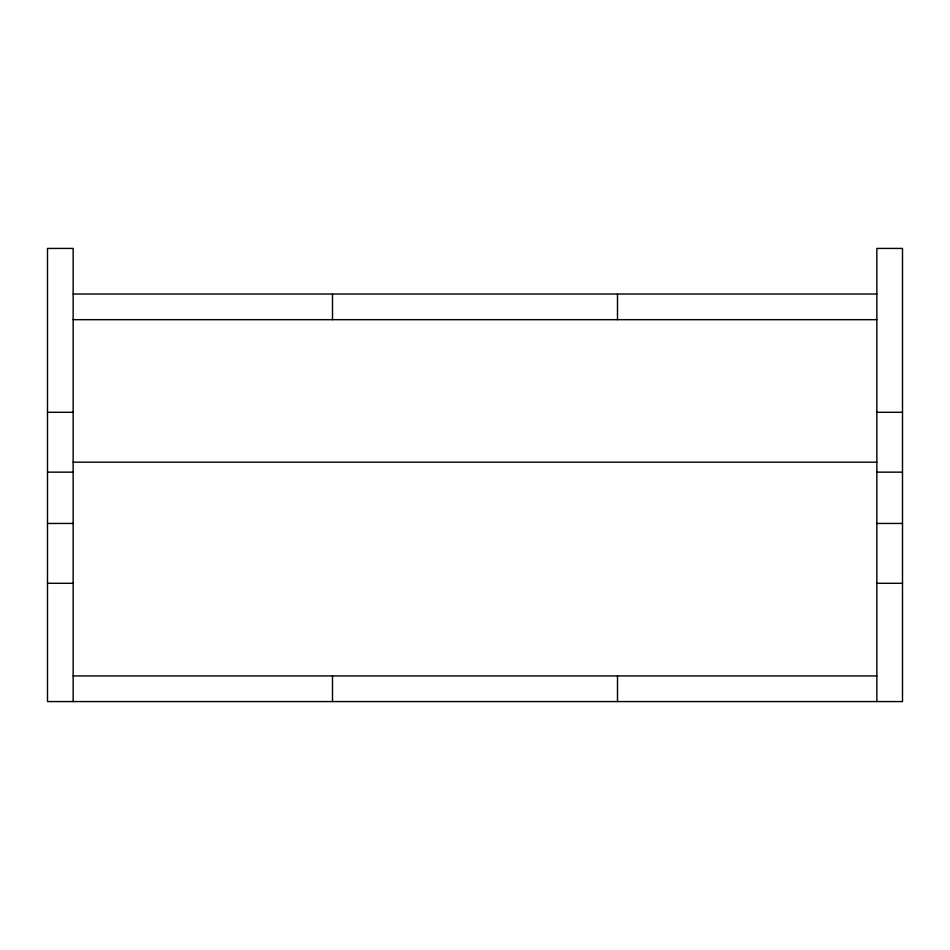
<?xml version="1.0" encoding="UTF-8"?>
<svg xmlns="http://www.w3.org/2000/svg" width="950" height="950" viewBox="0 0 950 950"><rect width="100%" height="100%" fill="white"/><g stroke="black" fill="none" stroke-linecap="round" stroke-linejoin="round"><path stroke-width="1.43" d="M73.15 294.025L876.85 294.025M73.15 319.675L876.85 319.675M47.5 412.3L73.15 412.3M876.85 412.3L902.5 412.3M73.15 462.175L876.85 462.175M47.5 472.15L73.15 472.15M876.85 472.15L902.5 472.15M47.5 523.45L73.15 523.45M876.85 523.45L902.5 523.45M47.5 583.3L73.15 583.3M876.85 583.3L902.5 583.3M73.15 675.925L876.85 675.925M876.85 701.575L876.85 248.425L902.5 248.425L902.5 701.575L47.5 701.575L47.5 248.425L73.15 248.425L73.15 701.575M617.5 294.025L617.5 319.675M617.5 675.925L617.5 701.575M332.5 294.025L332.5 319.675M332.5 675.925L332.5 701.575"/></g></svg>
